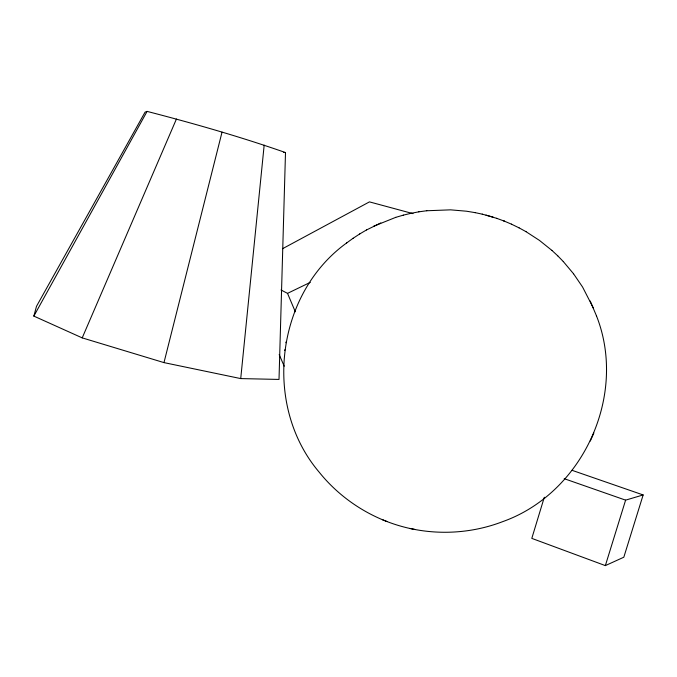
<?xml version="1.0" encoding="UTF-8"?>
<svg xmlns="http://www.w3.org/2000/svg" width="677" height="677" viewBox="0 0 677 677"><rect width="100%" height="100%" fill="white"/><g stroke="black" fill="none" stroke-linecap="round" stroke-linejoin="round"><path stroke-width="1.02" d="M285.499 152.562L279.009 379.433L240.724 378.587L163.978 362.61L82.213 337.882L33.85 316.1L36.49 306.334L145.098 112.094L147.087 111.392C193.69 123.442 240.056 136.661 285.499 152.562L283.451 152.376M240.724 378.587L264.174 145.123M346.734 242.899C275.531 294.25 262.448 405.354 319.146 472.123C339.693 497.747 368.288 516.72 399.811 525.877C433.365 535.668 470.058 534.187 502.689 521.637C582.965 493.068 627.858 395.114 596.42 315.727M284.712 350.542L284.856 349.721M285.922 342.74L286.058 341.953M163.978 362.61L222.031 132.142M544.308 497.24L531.8 538.376L605.356 565.608L623.822 557.213L643.15 494.946L572.107 470.337M605.356 565.608L625.607 500.142L643.15 494.946M590.285 441.049L593.864 433.026M82.213 337.882L176.443 119.008M33.85 316.1L147.087 111.392M346.59 243.001L353.132 238.245M353.022 238.329L359.758 233.912M359.682 233.971L366.587 229.909M282.512 248.73L369.447 201.881L413.055 213.644M366.545 229.952L380.812 222.928M280.997 289.976L287.522 293.361L310.303 282.36M373.594 226.27L395.723 217.368M395.673 217.376L403.357 215.134M403.289 215.151L411.1 213.28M426.688 210.759L450.586 209.845L466.521 211.216L475.288 212.663M411.015 213.306L418.911 211.816M418.818 211.833L426.789 210.733M410.059 528.466L414.798 529.431M482.261 214.16L491.485 216.691M474.789 212.561L482.515 214.22M485.993 215.125L496.901 218.4M491.841 216.801L493.228 217.215M564.195 478.673L625.607 500.142M503.595 220.854L504.416 221.167M496.656 218.307L504.077 221.032M382.395 519.674L386.872 521.476M511.414 224.146L519.064 227.853M504.272 221.1L511.634 224.239M525.868 231.585L539.391 240.36L551.924 250.414M518.921 227.777L526.037 231.678M551.848 250.346L557.763 255.855M557.696 255.788L563.332 261.576M563.272 261.525L573.58 273.813M573.554 273.796L582.567 287.014L593.551 308.424M590.209 301.028L596.488 315.888M279.178 354.553L284.205 366.189M287.522 293.361L295.324 311.784"/></g></svg>
